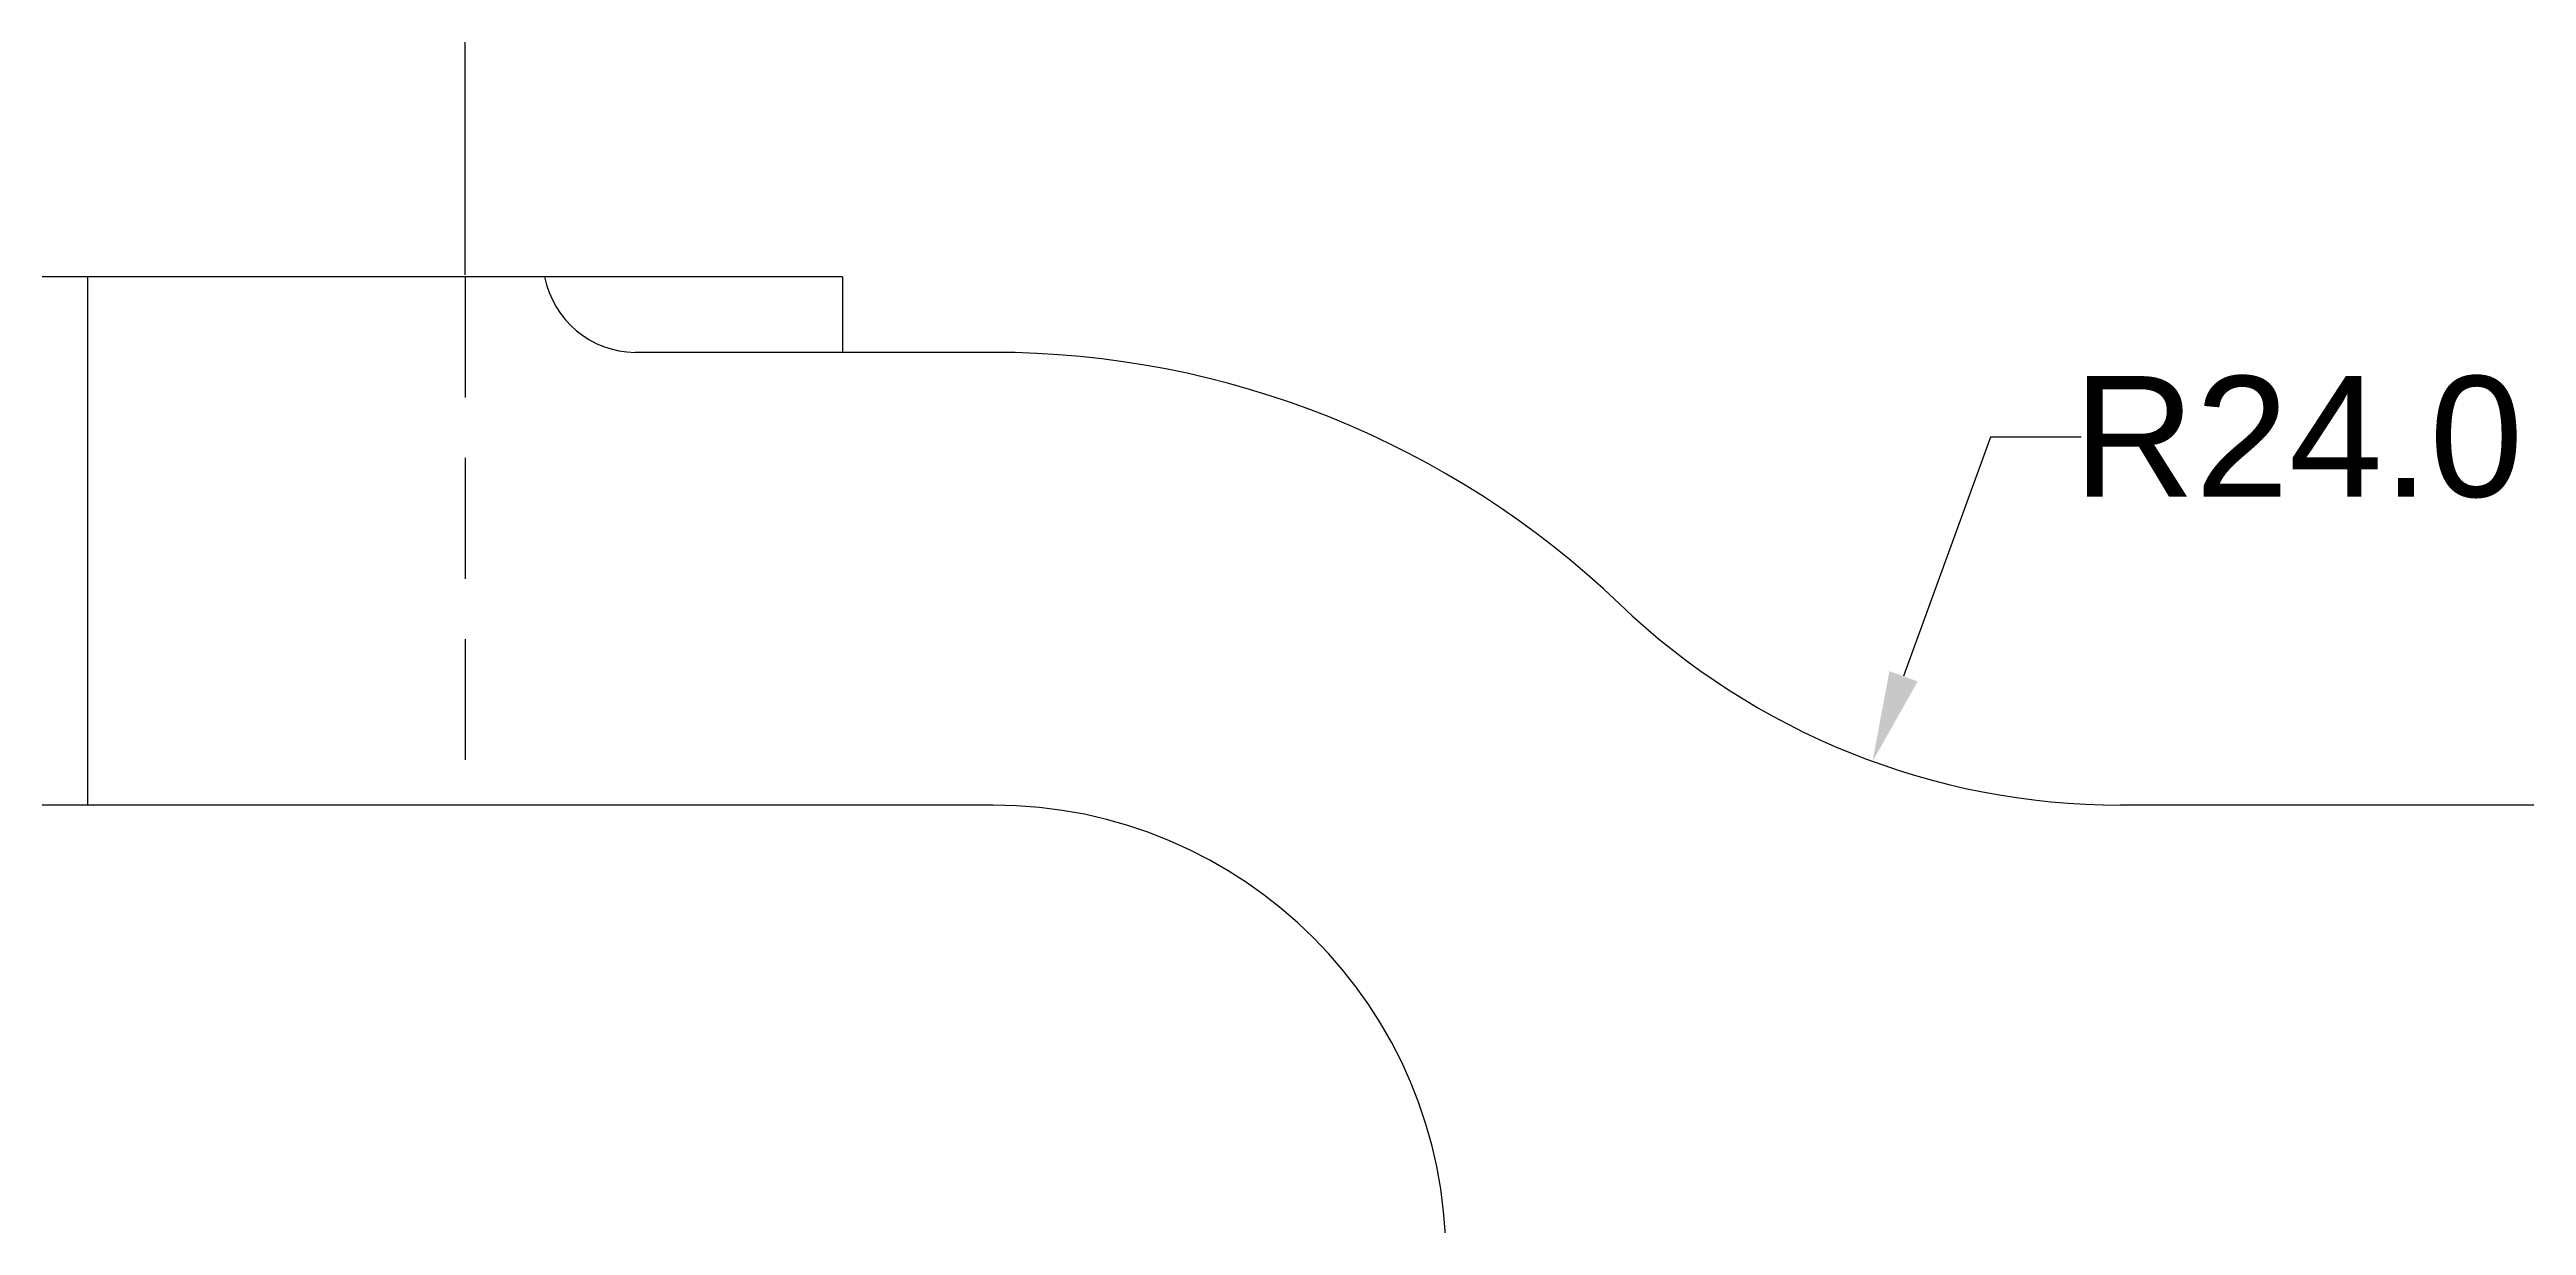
# Model space of a CAD drawing. Header units: millimetres. Extents: x 372 to 874, y 279 to 514.
# Drawn here: x 620.8 to 702.9, y 423.9 to 462.8 of the extents above; entities that cross this region are included whole.
import ezdxf

# ---------------------------------------------------------------- set-up
doc = ezdxf.new("R2010")
doc.units = ezdxf.units.MM
doc.header["$MEASUREMENT"] = 0
doc.linetypes.add('DASHED', pattern=[0.75, 0.5, -0.25])
doc.styles.get("Standard").update_dxf_attribs({"font": 'arial.ttf', "height": 4})
doc.dimstyles.get("Standard").update_dxf_attribs({"dimtxt": 0.18, "dimasz": 3, "dimexe": 0.18, "dimexo": 0.0625, "dimgap": 0.09, "dimtad": 0, "dimtih": 1, "dimtoh": 1, "dimdec": 1, "dimzin": 0, "dimdsep": 46, "dimtxsty": 'Standard', "dimcen": 0.09, "dimadec": 0, "dimazin": 0, "dimtfac": 1, "dimtdec": 1, "dimtofl": 0, "dimtmove": 0, "dimatfit": 3, "dimfxl": 1, "dimtolj": 1, "dimtzin": 0, "dimarcsym": 0})

# ---------------------------------------------------------------- blocks, each defined once
blk = doc.blocks.new('*D19')
at = {"color": 0, "lineweight": -2, "transparency": 16777216}
for p, q in [((609.613, 455.356), (609.613, 469.936)), ((612.613, 469.756), (616.801, 469.756)), ((631.613, 469.756), (627.426, 469.756)), ((634.613, 455.356), (634.613, 469.936))]:
    blk.add_line(p, q, dxfattribs=at)
at = {"color": 0, "transparency": 16777216}
for points in [[(612.613, 470.256), (612.613, 469.256), (609.613, 469.756)], [(631.613, 470.256), (631.613, 469.256), (634.613, 469.756)]]:
    blk.add_solid(points, dxfattribs=at)
at = {"layer": 'Defpoints', "color": 0, "transparency": 16777216}
for p in [(634.613, 469.756), (609.613, 455.293), (634.613, 455.293)]:
    blk.add_point(p, dxfattribs=at)
at = {"color": 0, "transparency": 16777216, "insert": (622.113, 469.756), "char_height": 4, "attachment_point": 5}
blk.add_mtext('\\A1;25.0', dxfattribs=at)
blk = doc.blocks.new('*D23')
at = {"color": 0, "lineweight": -2, "transparency": 16777216}
for p, q in [((685.158, 449.978), (682.274, 442.062)), ((688.158, 449.978), (685.158, 449.978))]:
    blk.add_line(p, q, dxfattribs=at)
at = {"color": 0, "transparency": 16777216}
blk.add_solid([(681.804, 442.233), (682.743, 441.891), (681.246, 439.243)], dxfattribs=at)
at = {"layer": 'Defpoints', "color": 0, "transparency": 16777216}
for p in [(689.463, 461.793), (681.246, 439.243)]:
    blk.add_point(p, dxfattribs=at)
at = {"color": 0, "transparency": 16777216, "insert": (695.35, 449.978), "char_height": 4, "attachment_point": 5}
blk.add_mtext('\\A1;R24.0', dxfattribs=at)

msp = doc.modelspace()

# ---------------------------------------------------------------- linework, layer by layer
for p, q in [((647.113, 455.293), (597.484, 455.293)), ((622.113, 437.793), (622.113, 455.293)), ((647.113, 455.293), (647.113, 452.793)), ((652.113, 452.793), (640.248, 452.793)), ((652.113, 437.793), (597.113, 437.793)), ((747.113, 437.793), (689.463, 437.793))]:
    msp.add_line(p, q)
at = {"linetype": 'DASHED', "ltscale": 8}
msp.add_line((634.613, 455.293), (634.613, 437.793), dxfattribs=at)
for centre, radius, start, end in [((640.29, 455.892), 3.1, 191.15005, 269.23881), ((652.113, 422.793), 30, 46.23826, 90), ((689.463, 461.793), 24, 226.23826, 270), ((652.113, 422.793), 15, 270, 90)]:
    msp.add_arc(centre, radius, start, end)

# ---------------------------------------------------------------- dimensions: what is measured, and where the dimension line sits
dim = msp.add_linear_dim(base=(634.613, 469.756), p1=(609.613, 455.293), p2=(634.613, 455.293), dimstyle='Standard')
dim.commit()
dim.dimension.update_dxf_attribs({"geometry": '*D19', "text_midpoint": (622.113, 469.756)})
dim = msp.add_radius_dim(center=(689.463, 461.793), mpoint=(681.246, 439.243), dimstyle='Standard')
dim.commit()
dim.dimension.update_dxf_attribs({"geometry": '*D23', "text_midpoint": (695.35, 449.978), "dimtype": 164})

doc.saveas('drawing.dxf')
